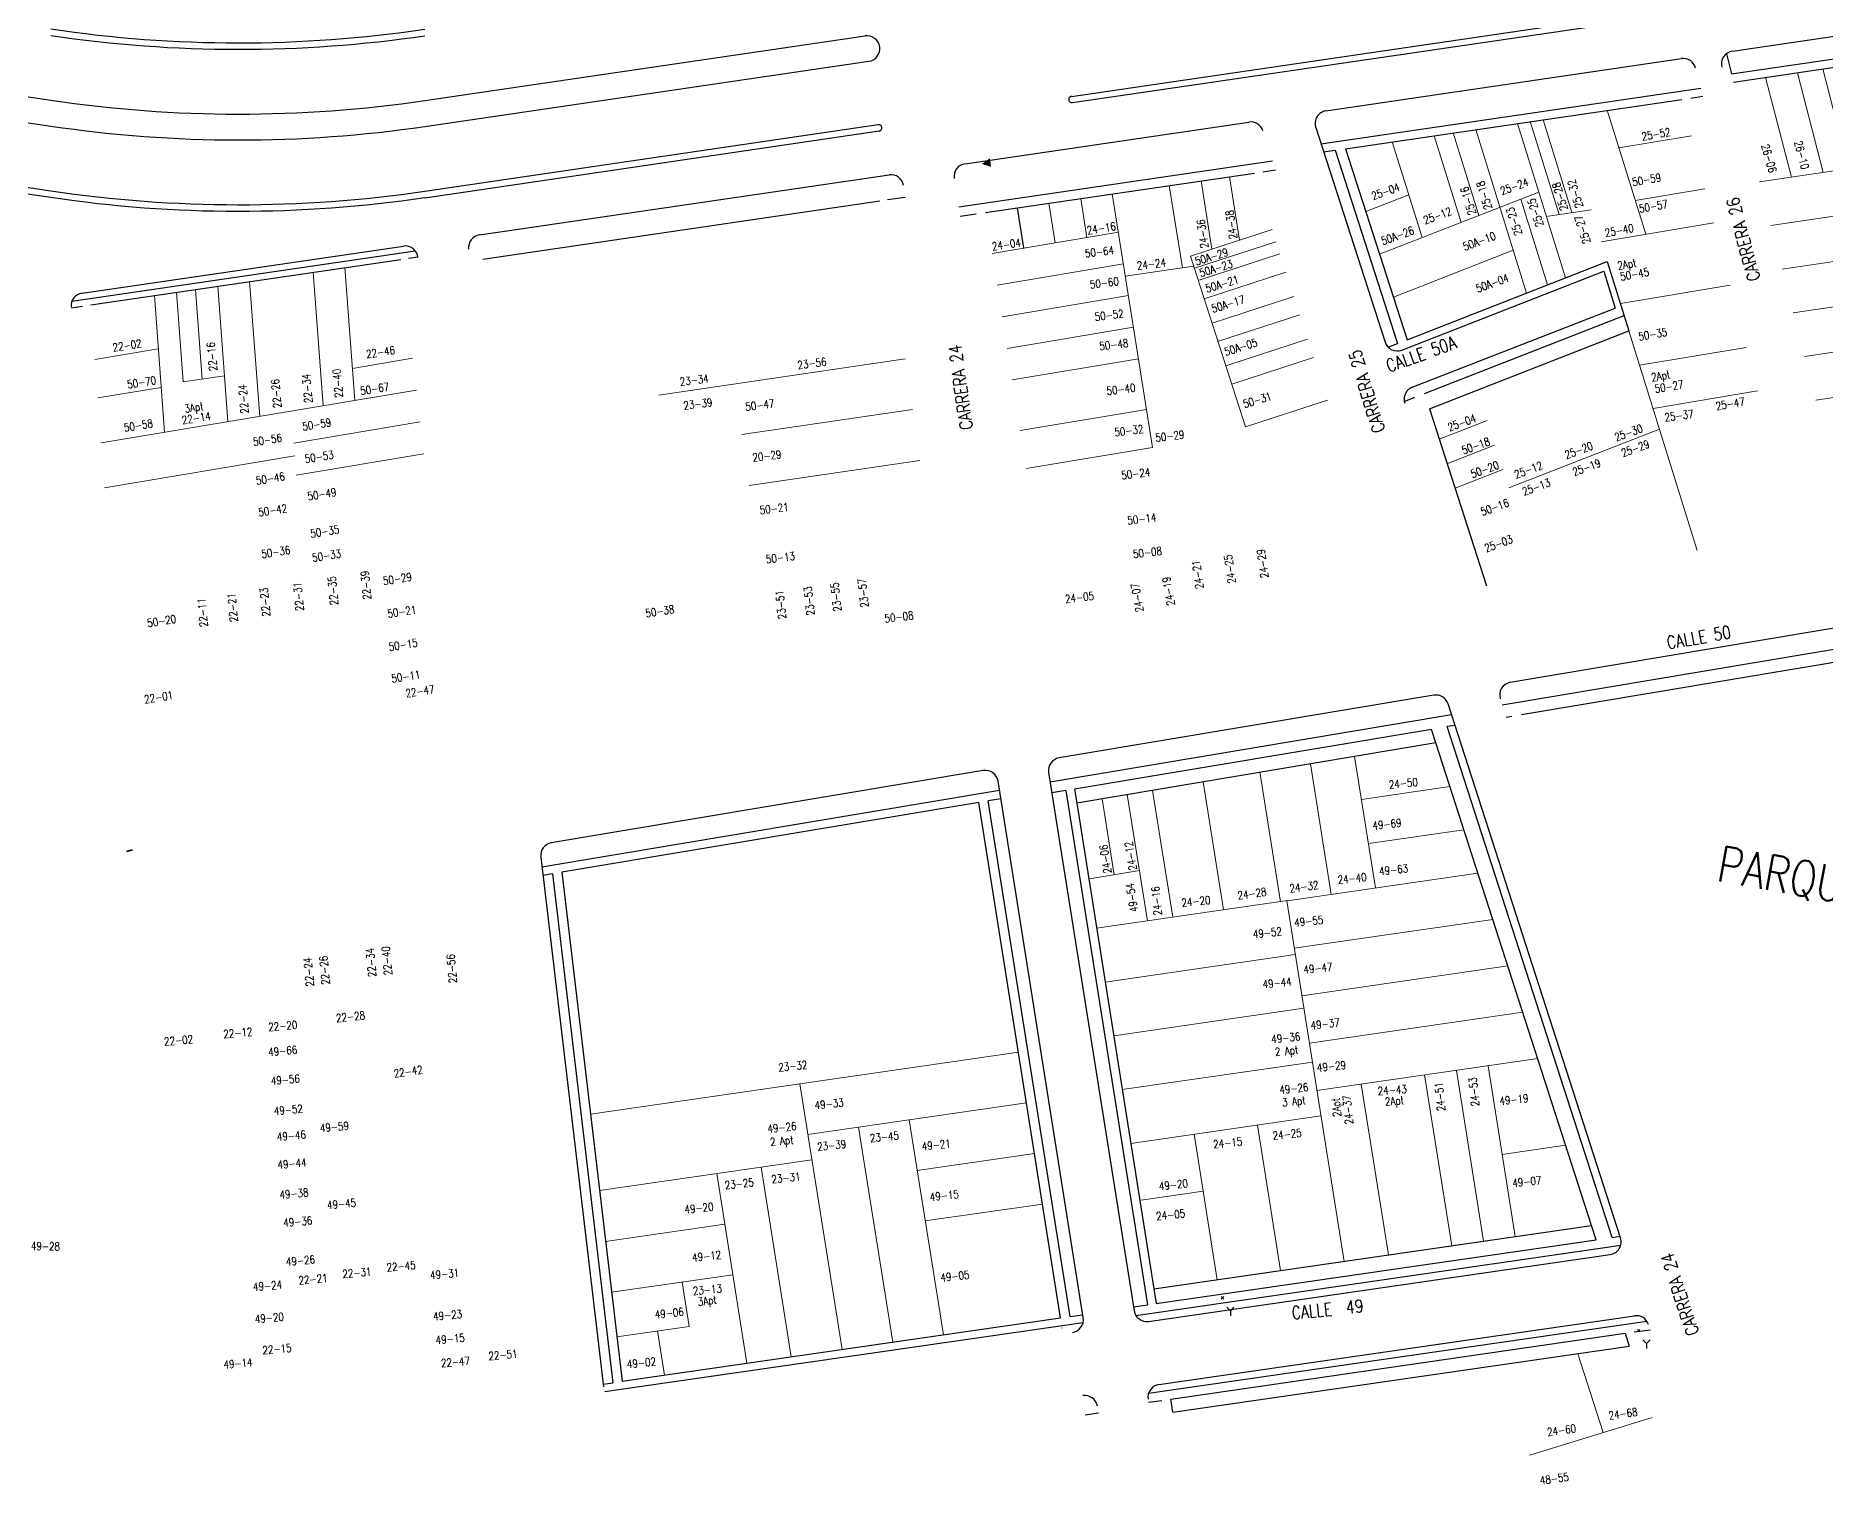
# Model space of a CAD drawing. Header units: millimetres. Extents: x 1022434 to 1024646, y 1272610 to 1274311.
# Drawn here: x 1023908.8 to 1024188.2, y 1272612.8 to 1272838.9 of the extents above; entities that cross this region are included whole.
import ezdxf

# ---------------------------------------------------------------- set-up
doc = ezdxf.new("R2010")
doc.units = ezdxf.units.MM
doc.header["$MEASUREMENT"] = 0
for name, color, linetype, lineweight in [('CAB_RG11', 5, 'Continuous', 30), ('NOMENCLATURA', 23, 'Continuous', 0), ('Planimetria_Varios', 251, 'Continuous', 0)]:
    doc.layers.add(name, color=color, linetype=linetype, lineweight=lineweight)
for name, color, linetype in [('Nombre_Barrios', 7, 'Continuous'), ('NOMEN', 251, 'Continuous'), ('PLANIMETRIA', 8, 'Continuous'), ('Transformador', 7, 'Continuous')]:
    doc.layers.add(name, color=color, linetype=linetype)
doc.styles.add('BARRIO', font='simplex.shx', dxfattribs={"width": 0.8, "height": 2.5})
doc.styles.add('CALLE', font='simplex.shx', dxfattribs={"width": 0.8, "height": 2})
doc.styles.add('NOMEN', font='simplex.shx', dxfattribs={"width": 0.8, "height": 1.25})

# ---------------------------------------------------------------- blocks, each defined once
blk = doc.blocks.new('REDUC')
blk.add_lwpolyline([(0, 0, 0, 1.37, 0), (-1.37, 0, 1.37, 1.37, 0)], format="xyseb")
blk = doc.blocks.new('Transformador')
at = {"layer": 'Transformador'}
for p, q in [((0.65, -1.44), (1.22, -2.01)), ((1.22, -2.01), (1.78, -1.44)), ((1.22, -2.01), (1.22, -2.79))]:
    blk.add_line(p, q, dxfattribs=at)
for points in [[(-0.2, -0.2), (0.2, 0.2)], [(-0.2, 0.2), (0.2, -0.2)]]:
    blk.add_lwpolyline(points, dxfattribs=at)

msp = doc.modelspace()

# ---------------------------------------------------------------- linework, layer by layer
at = {"layer": 'CAB_RG11', "color": 0, "linetype": 'ByBlock', "lineweight": 35}
msp.add_lwpolyline([(1023923.87, 1272711.79), (1023922.96, 1272711.52)], dxfattribs=at)
at = {"layer": 'PLANIMETRIA', "linetype": 'Continuous'}
for p, q in [((1023643.78, 1272868.54), (1023911.13, 1272828.84)), ((1024070.53, 1272829.44), (1024327.87, 1272867.17)), ((1024070.68, 1272828.46), (1024328.01, 1272866.18)), ((1023643.19, 1272864.58), (1023911.13, 1272824.8)), ((1023641.72, 1272854.69), (1023911.12, 1272814.69)), ((1023641.57, 1272853.7), (1023911.12, 1272813.68)), ((1024173.75, 1272836.49), (1024220.12, 1272843.29)), ((1023969.52, 1272828.79), (1024038.31, 1272838.87)), ((1024173.62, 1272832.94), (1024220.93, 1272839.87)), ((1024173.95, 1272831.67), (1024219.9, 1272838.41)), ((1023969.52, 1272824.74), (1024038.89, 1272834.91)), ((1024110.28, 1272827.19), (1024165.79, 1272835.33)), ((1024172.81, 1272836.09), (1024173.62, 1272832.94)), ((1024109.5, 1272822.02), (1024168.83, 1272830.72)), ((1024167.26, 1272829.17), (1024169.15, 1272829.45)), ((1024113.32, 1272821.26), (1024165.87, 1272828.97)), ((1023969.51, 1272814.63), (1024040.34, 1272825.02)), ((1023969.51, 1272813.62), (1024040.48, 1272824.03)), ((1024053.91, 1272818.92), (1024098.24, 1272825.42)), ((1024108.67, 1272824.59), (1024119.5, 1272791.08)), ((1024109.9, 1272820.76), (1024111.71, 1272821.03)), ((1024111.71, 1272821.03), (1024121.46, 1272790.86)), ((1024113.32, 1272821.26), (1024122.95, 1272791.44)), ((1024052.92, 1272812.21), (1024101.94, 1272819.39)), ((1024100.4, 1272817.65), (1024102.41, 1272817.95)), ((1023978.07, 1272807.8), (1024042.03, 1272817.18)), ((1024057.12, 1272811.31), (1024099.1, 1272817.46)), ((1023978.57, 1272804.04), (1024040.62, 1272813.13)), ((1024041.81, 1272813.31), (1024044.58, 1272813.71)), ((1024053.16, 1272810.73), (1024055.63, 1272811.09)), ((1024062.07, 1272811.97), (1024063.06, 1272805.78)), ((1023914.42, 1272797.46), (1023968.05, 1272805.32)), ((1023915.99, 1272798.7), (1023966.19, 1272806.06)), ((1023917.37, 1272796.88), (1023965.79, 1272803.98)), ((1023966.98, 1272804.16), (1023968.46, 1272804.37)), ((1024122.13, 1272789.83), (1024153.65, 1272802.12)), ((1024122.95, 1272791.44), (1024154.22, 1272803.63)), ((1024153.65, 1272802.12), (1024155.44, 1272796.37)), ((1024154.22, 1272803.63), (1024157.59, 1272792.81)), ((1023914.29, 1272796.43), (1023916.08, 1272796.69)), ((1024123.75, 1272784.02), (1024155.44, 1272796.37)), ((1024125.66, 1272783.05), (1024156.85, 1272795.21)), ((1024126.43, 1272780.67), (1024157.59, 1272792.81)), ((1024119.98, 1272790.28), (1024121.46, 1272790.86)), ((1024122.51, 1272781.82), (1024124.17, 1272782.47)), ((1024126.43, 1272780.67), (1024135.36, 1272753.04)), ((1024243.73, 1272755.46), (1024139.07, 1272737.95)), ((1024246.4, 1272752.56), (1024137.81, 1272734.39)), ((1024244.37, 1272750.2), (1024140.82, 1272732.87)), ((1024127.11, 1272735.95), (1024068.6, 1272726.16)), ((1024156.28, 1272651.2), (1024129.34, 1272734.59)), ((1024129.9, 1272732.87), (1024067.19, 1272722.37)), ((1024130.43, 1272731.23), (1024129.23, 1272731.03)), ((1024139.33, 1272732.62), (1024138.43, 1272732.47)), ((1024126.74, 1272730.61), (1024071.01, 1272721.29)), ((1024127.42, 1272728.5), (1024071.36, 1272719.11)), ((1024127.42, 1272728.5), (1024126.74, 1272730.61)), ((1024151.77, 1272653.14), (1024127.42, 1272728.5)), ((1024154.99, 1272651.28), (1024129.23, 1272731.03)), ((1024056.76, 1272724.18), (1023989.29, 1272712.88)), ((1024066.96, 1272723.87), (1024080.3, 1272639.85)), ((1024059.3, 1272721.05), (1023987.82, 1272709.09)), ((1024072.38, 1272638.76), (1024059.07, 1272722.52)), ((1024069.63, 1272721.06), (1024067.46, 1272720.69)), ((1024069.63, 1272721.06), (1024082.38, 1272640.78)), ((1024071.01, 1272721.29), (1024071.36, 1272719.11)), ((1024056.05, 1272719.19), (1023990.93, 1272708.29)), ((1024068.84, 1272638.72), (1024056.05, 1272719.19)), ((1024059.51, 1272719.77), (1024057.53, 1272719.44)), ((1024070.32, 1272638.94), (1024057.53, 1272719.44)), ((1024071.36, 1272719.11), (1024083.41, 1272643.25)), ((1023987.63, 1272710.68), (1023997.44, 1272627.94)), ((1023989.45, 1272708.05), (1023987.97, 1272707.8)), ((1023989.45, 1272708.05), (1023998.88, 1272628.6)), ((1023990.93, 1272708.29), (1024000.36, 1272628.82)), ((1024083.41, 1272643.25), (1024151.77, 1272653.14)), ((1024152.48, 1272650.92), (1024151.77, 1272653.14)), ((1024083.77, 1272640.98), (1024152.48, 1272650.92)), ((1024154.99, 1272651.28), (1024156.2, 1272651.46)), ((1024080.58, 1272639.11), (1024156.31, 1272650.06)), ((1024082.56, 1272638.18), (1024154.66, 1272648.61)), ((1024083.41, 1272643.25), (1024083.77, 1272640.98)), ((1024070.32, 1272638.94), (1024072.3, 1272639.22)), ((1024080.2, 1272640.47), (1024082.38, 1272640.78)), ((1024084.19, 1272628.31), (1024158.46, 1272639.05)), ((1023997.67, 1272627.22), (1024072.35, 1272638.02)), ((1024000.36, 1272628.82), (1024068.84, 1272638.72)), ((1024069.07, 1272637.14), (1024069, 1272637.13)), ((1024082.58, 1272626.97), (1024160.38, 1272638.22)), ((1024086.04, 1272626.05), (1024156.99, 1272636.32)), ((1024156.99, 1272636.32), (1024157.65, 1272634.29)), ((1024158.4, 1272636.52), (1024160.91, 1272636.88)), ((1024086.37, 1272623.98), (1024157.65, 1272634.29)), ((1023997.39, 1272628.39), (1023998.88, 1272628.6)), ((1024082.57, 1272625.55), (1024084.65, 1272625.85)), ((1024086.37, 1272623.98), (1024086.04, 1272626.05)), ((1024072.65, 1272623.61), (1024074.73, 1272623.91))]:
    msp.add_line(p, q, dxfattribs=at)
for centre, radius, start, end in [((1023940.52, 1273037.79), 200, 261.5538, 278.341), ((1023940.52, 1273036.78), 200, 261.5538, 278.341), ((1024038.6, 1272836.89), 2, 278.341, 98.341), ((1024166.08, 1272833.35), 2, 14.5071, 98.341), ((1024174.04, 1272834.51), 2, 98.341, 194.5071), ((1024070.6, 1272828.95), 0.5, 98.341, 278.341), ((1023940.51, 1273026.67), 200, 261.5538, 278.341), ((1024110.57, 1272825.21), 2, 98.341, 197.9051), ((1023940.51, 1273022.63), 200, 261.5538, 278.341), ((1024040.41, 1272824.52), 0.5, 278.341, 98.341), ((1024098.53, 1272823.44), 2, 17.9051, 98.341), ((1024054.2, 1272816.94), 2, 98.341, 189.0262), ((1024042.32, 1272815.2), 2, 9.0262, 98.341), ((1023940.5, 1273012.52), 200, 261.5538, 278.341), ((1023940.5, 1273011.51), 200, 261.5538, 278.341), ((1023978.36, 1272805.82), 2, 98.341, 186.7636), ((1023966.48, 1272804.08), 2, 6.7636, 98.341), ((1023916.28, 1272796.72), 2, 98.341, 184.2601), ((1024121.4, 1272791.69), 2, 197.9051, 291.2959), ((1024124.48, 1272782.16), 2, 111.2959, 197.9051), ((1024139.4, 1272735.98), 2, 99.5001, 197.9051), ((1024127.44, 1272733.97), 2, 17.9051, 99.5001), ((1024068.93, 1272724.18), 2, 99.5001, 189.0262), ((1024057.09, 1272722.2), 2, 9.0262, 99.5001), ((1024057.09, 1272722.2), 2, 9.0262, 99.5001), ((1023989.62, 1272710.91), 2, 99.5001, 186.7636), ((1024154.38, 1272650.59), 2, 278.2293, 17.9051), ((1024082.28, 1272640.16), 2, 189.0262, 278.2293), ((1024158.74, 1272637.07), 2, 17.9042, 98.2293), ((1024070.4, 1272638.44), 2, 278.2293, 9.0262), ((1024084.47, 1272626.33), 2, 98.2293, 189.0262), ((1024072.6, 1272624.61), 2, 9.0262, 98.2293)]:
    msp.add_arc(centre, radius, start, end, dxfattribs=at)
at = {"layer": 'Planimetria_Varios', "linetype": 'Continuous'}
for p, q in [((1024178.93, 1272832.4), (1024182.96, 1272816.82)), ((1024183.9, 1272833.13), (1024187.93, 1272817.55)), ((1024187.88, 1272833.71), (1024191.91, 1272818.13)), ((1024154.2, 1272827.26), (1024160.22, 1272807.9)), ((1024130.16, 1272823.73), (1024134.17, 1272810.84)), ((1024133.66, 1272824.25), (1024141.61, 1272798.71)), ((1024140.18, 1272825.2), (1024147.69, 1272801.08)), ((1024142.18, 1272825.5), (1024146.69, 1272811)), ((1024144.18, 1272825.79), (1024148.7, 1272811.29)), ((1024120.64, 1272822.34), (1024125.3, 1272807.38)), ((1024127.15, 1272823.29), (1024131.37, 1272809.75)), ((1024167.34, 1272823.29), (1024156.02, 1272821.39)), ((1024177.98, 1272816.09), (1024198.88, 1272819.16)), ((1024085.81, 1272815.51), (1024087.85, 1272802.67)), ((1024090.76, 1272816.24), (1024092.45, 1272805.58)), ((1024095.21, 1272816.89), (1024096.78, 1272806.99)), ((1024067.01, 1272812.76), (1024068, 1272806.56)), ((1024071.97, 1272813.42), (1024072.93, 1272807.38)), ((1024076.91, 1272814.21), (1024083.19, 1272774.63)), ((1024116.49, 1272811.46), (1024123.21, 1272814.08)), ((1024118.64, 1272804.78), (1024143.51, 1272814.48)), ((1024140.71, 1272813.39), (1024144.88, 1272799.99)), ((1024169.43, 1272815.02), (1024158.57, 1272813.2)), ((1024179.75, 1272809.27), (1024200.64, 1272812.34)), ((1024144.69, 1272810.7), (1024151.7, 1272811.73)), ((1024170.86, 1272809.68), (1024153.26, 1272806.73)), ((1024077.86, 1272808.21), (1024058.13, 1272804.91)), ((1024089.1, 1272804.49), (1024101.85, 1272808.63)), ((1024089.72, 1272802.59), (1024102.46, 1272806.73)), ((1024089.1, 1272804.49), (1024097.71, 1272777.84)), ((1024090.34, 1272800.68), (1024103.08, 1272804.83)), ((1024120.8, 1272798.11), (1024139.53, 1272805.41)), ((1024181.51, 1272802.46), (1024202.41, 1272805.52)), ((1023952.09, 1272801.97), (1023953.64, 1272781.14)), ((1023957.05, 1272802.7), (1023958.59, 1272781.97)), ((1024078.64, 1272803.27), (1024058.92, 1272799.97)), ((1024078.95, 1272801.37), (1024089.6, 1272802.93)), ((1024091.25, 1272797.83), (1024104.01, 1272801.98)), ((1024183.27, 1272795.64), (1024230.35, 1272802.54)), ((1023927.29, 1272798.34), (1023928.88, 1272776.99)), ((1023930.76, 1272798.85), (1023931.8, 1272784.85)), ((1023933.74, 1272799.28), (1023934.78, 1272785.29)), ((1023937.21, 1272799.79), (1023938.78, 1272778.65)), ((1023942.17, 1272800.52), (1023943.74, 1272779.48)), ((1024079.43, 1272798.33), (1024059.7, 1272795.03)), ((1024079.43, 1272798.33), (1024059.7, 1272795.03)), ((1024173.38, 1272799.96), (1024156.26, 1272797.1)), ((1024092.48, 1272794.02), (1024105.25, 1272798.17)), ((1024185.04, 1272788.83), (1024232.33, 1272795.76)), ((1024080.21, 1272793.4), (1024060.49, 1272790.09)), ((1024093.34, 1272791.14), (1024106.18, 1272795.32)), ((1024157.59, 1272792.81), (1024168.26, 1272758.55)), ((1023927.91, 1272790.01), (1023918.01, 1272788.35)), ((1024094.64, 1272787.36), (1024107.41, 1272791.52)), ((1024175.89, 1272790.24), (1024159.26, 1272787.46)), ((1023967.62, 1272788.55), (1023958.22, 1272786.97)), ((1024006.1, 1272782.81), (1024044.55, 1272788.44)), ((1024081, 1272788.46), (1024061.27, 1272785.16)), ((1024095.56, 1272784.51), (1024108.34, 1272788.66)), ((1024186.8, 1272782.01), (1024234.31, 1272788.97)), ((1023931.8, 1272784.85), (1023938.25, 1272785.79)), ((1023928.36, 1272784), (1023918.45, 1272782.35)), ((1023968.21, 1272783.57), (1023918.97, 1272775.34)), ((1024097.71, 1272777.84), (1024110.51, 1272782.01)), ((1024177.65, 1272783.44), (1024161.36, 1272780.71)), ((1024019.07, 1272776.62), (1024045.71, 1272780.53)), ((1024082.25, 1272780.56), (1024062.52, 1272777.25)), ((1024127.97, 1272775.9), (1024135.44, 1272778.81)), ((1023968.8, 1272778.6), (1023949.06, 1272775.3)), ((1024138.83, 1272768.33), (1024162.36, 1272777.5)), ((1023949.21, 1272773.3), (1023919.5, 1272768.33)), ((1023969.39, 1272773.63), (1023949.43, 1272770.29)), ((1024083.19, 1272774.63), (1024063.47, 1272771.33)), ((1024129.15, 1272772.07), (1024136.62, 1272774.98)), ((1024020.17, 1272768.7), (1024046.87, 1272772.61)), ((1024130.44, 1272768.28), (1024137.9, 1272771.19)), ((1024114.75, 1272726.38), (1024118.01, 1272705.85)), ((1024099.95, 1272723.97), (1024103.17, 1272703.7)), ((1024107.85, 1272725.22), (1024111.09, 1272704.85)), ((1024079.24, 1272720.45), (1024082.38, 1272700.7)), ((1024083.19, 1272721.08), (1024086.34, 1272701.3)), ((1024091.08, 1272722.42), (1024094.26, 1272702.42)), ((1024115.82, 1272719.68), (1024129.62, 1272721.68)), ((1024075.3, 1272719.78), (1024077.18, 1272707.92)), ((1024116.92, 1272712.77), (1024131.81, 1272714.92)), ((1024081.13, 1272708.58), (1024073.34, 1272707.28)), ((1024104.57, 1272703.91), (1024133.99, 1272708.16)), ((1024074.46, 1272699.55), (1024104.63, 1272703.92)), ((1024104.16, 1272703.85), (1024113.1, 1272647.55)), ((1024105.33, 1272696.44), (1024136.33, 1272700.92)), ((1024075.8, 1272691.16), (1024105.49, 1272695.45)), ((1024106.51, 1272689.03), (1024138.67, 1272693.68)), ((1024077.13, 1272682.76), (1024106.82, 1272687.06)), ((1024107.69, 1272681.62), (1024141.01, 1272686.44)), ((1023995.41, 1272670.54), (1024062.25, 1272680.21)), ((1024078.46, 1272674.37), (1024108.16, 1272678.66)), ((1024108.86, 1272674.22), (1024143.35, 1272679.2)), ((1024125.69, 1272676.65), (1024129.93, 1272649.98)), ((1024130.64, 1272677.37), (1024134.88, 1272650.7)), ((1024135.59, 1272678.08), (1024139.83, 1272651.41)), ((1024034.69, 1272633.78), (1024028.1, 1272675.27)), ((1024115.79, 1272675.22), (1024120.03, 1272648.55)), ((1024029.35, 1272667.37), (1024063.5, 1272672.3)), ((1024079.8, 1272665.97), (1024109.49, 1272670.27)), ((1024042.61, 1272634.93), (1024037.27, 1272668.51)), ((1024050.53, 1272636.07), (1024045.19, 1272669.66)), ((1024089.7, 1272667.4), (1024093.3, 1272644.69)), ((1024099.59, 1272668.83), (1024103.2, 1272646.12)), ((1024046.45, 1272661.75), (1024064.76, 1272664.4)), ((1024137.79, 1272664.25), (1024147.71, 1272665.69)), ((1023996.83, 1272658.62), (1024029.98, 1272663.41)), ((1024026.77, 1272632.64), (1024022.06, 1272662.27)), ((1024019.84, 1272631.65), (1024015.13, 1272661.28)), ((1024047.7, 1272653.85), (1024066.01, 1272656.5)), ((1024081.4, 1272657.11), (1024091.09, 1272658.51)), ((1023997.77, 1272650.67), (1024016.39, 1272653.37)), ((1023998.71, 1272642.73), (1024017.65, 1272645.46)), ((1024010.83, 1272637.4), (1024009.73, 1272644.32)), ((1023999.54, 1272635.77), (1024010.83, 1272637.4)), ((1024006.97, 1272629.77), (1024005.88, 1272636.69)), ((1024149.62, 1272633.13), (1024153.59, 1272620.82)), ((1024142.12, 1272617.3), (1024161.24, 1272623.17))]:
    msp.add_line(p, q, dxfattribs=at)

# ---------------------------------------------------------------- block references
at = {"layer": 'PLANIMETRIA', "linetype": 'Continuous', "rotation": 188.3410077818882}
msp.add_blockref('REDUC', (1024056.53, 1272818.9), dxfattribs=at)
at = {"layer": 'Transformador'}
for p in [(1024094.13, 1272641.84), (1024159.12, 1272636.73)]:
    msp.add_blockref('Transformador', p, dxfattribs=at)

# ---------------------------------------------------------------- texts
at = {"layer": 'Nombre_Barrios', "style": 'BARRIO', "width": 0.8}
msp.add_text('PARQUE DE LA VIDA', height=5.5536, rotation=349.8687, dxfattribs=at).set_placement((1024171.08, 1272706.99))
at = {"layer": 'NOMEN', "linetype": 'Continuous', "style": 'NOMEN', "width": 0.8}
for s, rotation, p in [('25-52', 10, (1024159.71, 1272822.52)), ('26-06', 286.0825, (1024178.24, 1272821.76)), ('26-10', 284.4991, (1024183.4, 1272822.33)), ('25-04', 20, (1024117.66, 1272813.22)), ('25-16', 107, (1024133.75, 1272811.11)), ('25-18', 107, (1024136.25, 1272811.98)), ('25-24', 20, (1024137.79, 1272814.01)), ('25-28', 107, (1024148.1, 1272811.81)), ('25-32', 107, (1024150.47, 1272812.23)), ('50-59', 10, (1024158.23, 1272815.42)), ('25-25', 108, (1024144.3, 1272809.31)), ('50-57', 10, (1024159.28, 1272811.26)), ('24-16', 9, (1024073.04, 1272807.87)), ('24-36', 98, (1024091.95, 1272805.81)), ('24-38', 98, (1024096.44, 1272807.23)), ('25-12', 20, (1024125.77, 1272809.44)), ('25-23', 108, (1024140.97, 1272807.94)), ('25-27', 108, (1024151.65, 1272806.66)), ('24-04', 8, (1024058.2, 1272805.38)), ('50A-26', 20, (1024119.18, 1272806.2)), ('50A-10', 20, (1024131.94, 1272805.33)), ('25-40', 10, (1024153.96, 1272807.49)), ('50-64', 7, (1024072.71, 1272804.28)), ('24-24', 7, (1024080.83, 1272802.36)), ('50A-29', 17, (1024090.05, 1272803.04)), ('50A-23', 17, (1024090.74, 1272801.22)), ('2Apt', 10, (1024155.92, 1272802.35)), ('50-60', 7, (1024073.48, 1272799.41)), ('50A-21', 17, (1024091.69, 1272798.78)), ('50A-04', 20, (1024133.98, 1272798.78)), ('50-45', 10, (1024156.36, 1272800.66)), ('50A-17', 17, (1024092.63, 1272795.64)), ('50-52', 7, (1024074.24, 1272794.38)), ('50-35', 10, (1024159.19, 1272791.28)), ('22-02', 9, (1023920.89, 1272789.58)), ('22-16', 95, (1023937.11, 1272786.59)), ('22-46', 9, (1023960.47, 1272788.53)), ('50-48', 7, (1024074.97, 1272789.78)), ('50A-05', 17, (1024094.62, 1272788.92)), ('23-56', 7, (1024027.82, 1272786.85)), ('50-70', 9, (1023923.15, 1272783.82)), ('22-24', 95, (1023942.03, 1272779.97)), ('22-26', 95, (1023947.14, 1272780.82)), ('22-34', 95, (1023951.98, 1272781.63)), ('22-40', 95, (1023956.75, 1272782.43)), ('50-67', 9, (1023959.55, 1272782.81)), ('23-34', 7, (1024009.43, 1272784.24)), ('50-40', 7, (1024076.08, 1272782.8)), ('2Apt', 10, (1024161.19, 1272784.92)), ('50-27', 10, (1024161.73, 1272783.12)), ('3Apt', 9, (1023932.1, 1272780.02)), ('23-39', 7, (1024010.01, 1272780.52)), ('50-47', 7, (1024019.68, 1272780.33)), ('50-31', 17, (1024097.56, 1272780.76)), ('25-47', 10, (1024171.28, 1272780.42)), ('50-58', 9, (1023922.64, 1272777.08)), ('22-14', 9, (1023931.69, 1272778.24)), ('50-59', 9, (1023950.51, 1272777.25)), ('25-04', 20, (1024129.58, 1272777.12)), ('25-37', 7.4629, (1024163.24, 1272778.68)), ('50-56', 9, (1023942.81, 1272774.84)), ('50-32', 7, (1024077.32, 1272776.36)), ('50-29', 7, (1024083.72, 1272775.5)), ('50-18', 20, (1024131.76, 1272773.51)), ('25-30', 20, (1024155.61, 1272775.55)), ('50-53', 9, (1023950.89, 1272772.19)), ('20-29', 7, (1024020.78, 1272772.41)), ('25-20', 20, (1024147.85, 1272772.82)), ('25-29', 20, (1024156.67, 1272773.11)), ('50-46', 9, (1023943.26, 1272768.81)), ('50-24', 7, (1024078.39, 1272769.63)), ('50-20', 20, (1024133.16, 1272769.82)), ('25-12', 20, (1024139.98, 1272769.75)), ('25-19', 20, (1024149.05, 1272770.14)), ('50-49', 9, (1023951.32, 1272766.36)), ('25-13', 20, (1024141.2, 1272767.08)), ('50-42', 9, (1023943.63, 1272763.84)), ('50-21', 7, (1024021.92, 1272764.19)), ('50-16', 20, (1024134.72, 1272763.93)), ('50-35', 9, (1023951.76, 1272760.53)), ('50-14', 7, (1024079.34, 1272762.57)), ('50-36', 9, (1023944.11, 1272757.32)), ('25-03', 20, (1024135.31, 1272758.24)), ('50-33', 9, (1023952.04, 1272756.75)), ('50-13', 7, (1024022.89, 1272756.53)), ('50-08', 7, (1024080.21, 1272757.33)), ('24-21', 98, (1024091.18, 1272752.62)), ('24-25', 98, (1024096.21, 1272753.46)), ('24-29', 98, (1024101.32, 1272754.32)), ('22-35', 95, (1023956.01, 1272750.04)), ('22-39', 95, (1023961.16, 1272750.9)), ('50-29', 9, (1023963.1, 1272753.14)), ('23-57', 96, (1024038.86, 1272749.69)), ('24-19', 100, (1024086.69, 1272750.04)), ('22-11', 95, (1023935.65, 1272746.63)), ('22-21', 95, (1023940.33, 1272747.41)), ('22-23', 95, (1023945.4, 1272748.26)), ('22-31', 95, (1023950.63, 1272749.14)), ('23-51', 96, (1024025.99, 1272747.88)), ('23-53', 96, (1024030.42, 1272748.46)), ('23-55', 96, (1024034.61, 1272749.07)), ('24-05', 7, (1024069.6, 1272750.31)), ('24-07', 100, (1024081.82, 1272749.04)), ('50-20', 9, (1023926.28, 1272746.56)), ('50-21', 9, (1023963.8, 1272748.02)), ('50-38', 9, (1024004.1, 1272748.08)), ('50-08', 7, (1024041.42, 1272747.27)), ('50-15', 9, (1023964, 1272742.84)), ('50-11', 9, (1023964.42, 1272737.88)), ('22-47', 9, (1023966.63, 1272735.59)), ('22-01', 9, (1023925.81, 1272734.65)), ('24-50', 6, (1024120.16, 1272721.32)), ('49-69', 6, (1024117.61, 1272714.94)), ('24-06', 99, (1024076.81, 1272708.2)), ('24-12', 99, (1024080.74, 1272708.69)), ('49-63', 6, (1024118.64, 1272707.82)), ('49-54', 99, (1024080.94, 1272702.2)), ('24-32', 7.3016, (1024104.67, 1272705.13)), ('24-40', 6, (1024112.17, 1272706.47)), ('24-16', 95, (1024084.64, 1272701.62)), ('24-20', 6, (1024087.77, 1272702.9)), ('24-28', 7.9395, (1024096.56, 1272704.03)), ('49-55', 6, (1024105.39, 1272699.79)), ('49-52', 6, (1024098.93, 1272697.99)), ('22-24', 95, (1023952.22, 1272690.51)), ('22-26', 95, (1023954.69, 1272690.78)), ('22-34', 95, (1023961.95, 1272691.99)), ('22-40', 95, (1023964.42, 1272692.27)), ('22-56', 95, (1023974.56, 1272691.03)), ('49-47', 6, (1024106.83, 1272692.46)), ('49-44', 6, (1024100.45, 1272690.17)), ('22-28', 6, (1023955.74, 1272684.89)), ('22-12', 5, (1023938.12, 1272682.4)), ('22-20', 5, (1023945.14, 1272683.49)), ('49-37', 6, (1024107.95, 1272683.76)), ('22-02', 5, (1023928.86, 1272681.24)), ('49-66', 5, (1023945.13, 1272679.59)), ('49-36', 6, (1024101.81, 1272681.59)), ('2 Apt', 6, (1024102.37, 1272679.6)), ('23-32', 6, (1024024.81, 1272677.17)), ('49-29', 6, (1024108.94, 1272677.14)), ('49-56', 5, (1023945.54, 1272675.09)), ('22-42', 8.4311, (1023964.78, 1272676.24)), ('49-26', 6, (1024103.07, 1272673.68)), ('24-53', 95, (1024134.21, 1272671.82)), ('49-33', 6, (1024030.49, 1272671.28)), ('3 Apt', 6, (1024103.51, 1272671.72)), ('2Apt', 95, (1024112.65, 1272670.16)), ('24-37', 95, (1024114.52, 1272668.99)), ('24-43', 4.2554, (1024118.41, 1272673.51)), ('2Apt', 4.2554, (1024119.54, 1272671.87)), ('24-51', 95, (1024128.89, 1272671.05)), ('49-19', 6, (1024137.44, 1272671.95)), ('49-52', 5, (1023946.01, 1272670.39)), ('49-46', 5, (1023946.48, 1272666.35)), ('49-59', 5, (1023953.2, 1272667.72)), ('49-26', 6, (1024023.12, 1272667.59)), ('2 Apt', 6, (1024023.53, 1272665.55)), ('23-45', 6, (1024039.12, 1272666.13)), ('24-25', 6, (1024102.02, 1272666.54)), ('23-39', 6, (1024030.88, 1272664.8)), ('49-21', 6, (1024047.21, 1272664.87)), ('24-15', 6, (1024092.73, 1272665.19)), ('49-44', 5, (1023946.59, 1272661.99)), ('23-31', 6, (1024023.74, 1272659.73)), ('49-38', 5, (1023946.89, 1272657.31)), ('23-25', 6, (1024016.45, 1272658.81)), ('49-15', 6, (1024048.47, 1272656.96)), ('49-20', 6, (1024084.25, 1272658.65)), ('49-07', 6, (1024139.46, 1272659.14)), ('49-45', 5, (1023954.32, 1272655.71)), ('49-20', 6, (1024010.16, 1272655)), ('49-36', 5, (1023947.48, 1272652.93)), ('24-05', 6, (1024083.82, 1272653.97)), ('49-28', 359.1057, (1023908, 1272649.33)), ('49-26', 5, (1023947.9, 1272646.85)), ('22-45', 5, (1023963.61, 1272645.96)), ('49-12', 6, (1024011.35, 1272647.49)), ('22-21', 5, (1023949.86, 1272643.94)), ('22-31', 5, (1023956.72, 1272644.94)), ('49-31', 5, (1023970.41, 1272644.76)), ('49-05', 6, (1024050.13, 1272644.37)), ('49-24', 5, (1023942.76, 1272642.92)), ('23-13', 5.4408, (1024011.46, 1272642.28)), ('3Apt', 8, (1024012.25, 1272640.58)), ('49-20', 5, (1023943.04, 1272637.91)), ('49-23', 5, (1023970.88, 1272638.32)), ('49-06', 6, (1024005.51, 1272638.6)), ('49-15', 5, (1023971.29, 1272634.63)), ('22-15', 5, (1023944.23, 1272633.03)), ('22-51', 5, (1023979.53, 1272632.13)), ('49-14', 5, (1023938.15, 1272630.79)), ('22-47', 5, (1023972.11, 1272631.02)), ('49-02', 6, (1024001.17, 1272630.85)), ('24-68', 8, (1024154.51, 1272622.83)), ('24-60', 8, (1024144.91, 1272620.25)), ('48-55', 8, (1024143.78, 1272612.68))]:
    msp.add_text(s, height=1.25, rotation=rotation, dxfattribs=at).set_placement(p)
at = {"layer": 'NOMENCLATURA', "style": 'CALLE', "width": 0.8}
for s, rotation, p in [('CARRERA 26', 105, (1024178.16, 1272800.92)), ('CARRERA 24', 98, (1024055.14, 1272777.54)), ('CARRERA 25', 107, (1024119.56, 1272777.28)), (' CALLE 50', 10.05, (1024162.6, 1272742.92)), (' CARRERA 24', 108, (1024168.92, 1272635.31)), (' CALLE  49', 5.78, (1024103.94, 1272638.38))]:
    msp.add_text(s, height=2, rotation=rotation, dxfattribs=at).set_placement(p)
at = {"layer": 'NOMENCLATURA', "linetype": 'Continuous', "style": 'CALLE', "width": 0.8}
msp.add_text('CALLE 50A ', height=2, rotation=20, dxfattribs=at).set_placement((1024120.12, 1272786.31))

doc.saveas('drawing.dxf')
